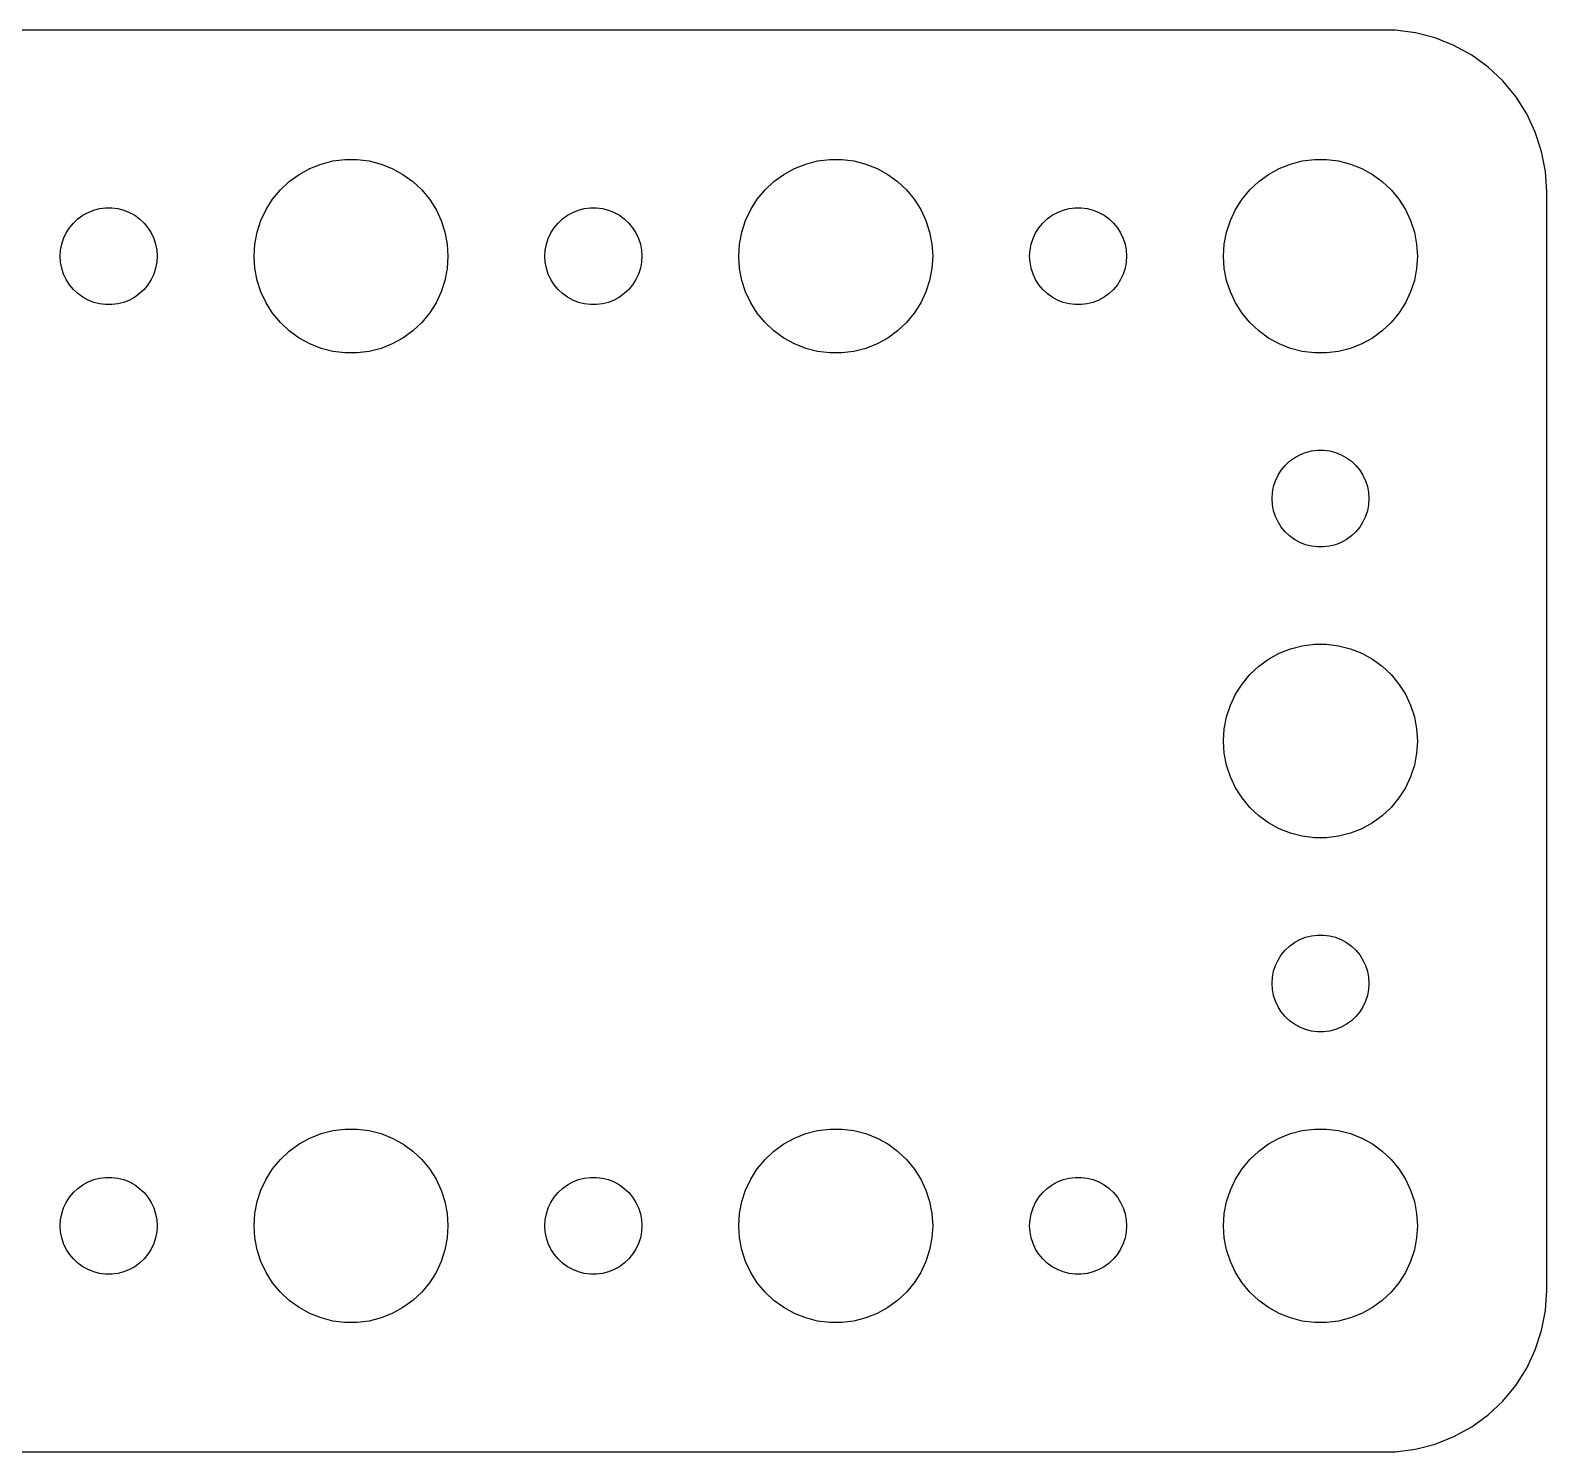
# Model space of a CAD drawing. Header units: metres. Extents: x -180 to 180, y -22 to 22.
# Drawn here: x 132.57 to 179.5, y -21.99 to 21.99 of the extents above; entities that cross this region are included whole.
import ezdxf

# ---------------------------------------------------------------- set-up
doc = ezdxf.new("R2010")
doc.units = ezdxf.units.M

msp = doc.modelspace()

# ---------------------------------------------------------------- linework, layer by layer
for p, q in [((174.814, 21.9901), (-174.814, 21.9901)), ((175.437, 21.9114), (174.814, 21.9901)), ((176.045, 21.7553), (175.437, 21.9114)), ((176.629, 21.5241), (176.045, 21.7553)), ((177.179, 21.2216), (176.629, 21.5241)), ((177.687, 20.8526), (177.179, 21.2216)), ((178.145, 20.4227), (177.687, 20.8526)), ((178.545, 19.9389), (178.145, 20.4227)), ((178.882, 19.4088), (178.545, 19.9389)), ((179.149, 18.8406), (178.882, 19.4088)), ((179.343, 18.2434), (179.149, 18.8406)), ((141.223, 17.7145), (141.573, 17.8532)), ((141.573, 17.8532), (141.938, 17.9469)), ((141.938, 17.9469), (142.312, 17.9941)), ((142.312, 17.9941), (142.688, 17.9941)), ((142.688, 17.9941), (143.062, 17.9469)), ((143.062, 17.9469), (143.427, 17.8532)), ((143.427, 17.8532), (143.777, 17.7145)), ((156.223, 17.7145), (156.573, 17.8532)), ((156.573, 17.8532), (156.938, 17.9469)), ((156.938, 17.9469), (157.312, 17.9941)), ((157.312, 17.9941), (157.688, 17.9941)), ((157.688, 17.9941), (158.062, 17.9469)), ((158.062, 17.9469), (158.427, 17.8532)), ((158.427, 17.8532), (158.777, 17.7145)), ((171.223, 17.7145), (171.573, 17.8532)), ((171.573, 17.8532), (171.938, 17.9469)), ((171.938, 17.9469), (172.312, 17.9941)), ((172.312, 17.9941), (172.688, 17.9941)), ((172.688, 17.9941), (173.062, 17.9469)), ((173.062, 17.9469), (173.427, 17.8532)), ((173.427, 17.8532), (173.777, 17.7145)), ((179.461, 17.6267), (179.343, 18.2434)), ((140.588, 17.3115), (140.893, 17.533)), ((140.893, 17.533), (141.223, 17.7145)), ((143.777, 17.7145), (144.107, 17.533)), ((144.107, 17.533), (144.412, 17.3115)), ((155.588, 17.3115), (155.893, 17.533)), ((155.893, 17.533), (156.223, 17.7145)), ((158.777, 17.7145), (159.107, 17.533)), ((159.107, 17.533), (159.412, 17.3115)), ((170.588, 17.3115), (170.893, 17.533)), ((170.893, 17.533), (171.223, 17.7145)), ((173.777, 17.7145), (174.107, 17.533)), ((174.107, 17.533), (174.412, 17.3115)), ((179.5, 17), (179.461, 17.6267)), ((140.073, 16.7634), (140.313, 17.0536)), ((140.313, 17.0536), (140.588, 17.3115)), ((144.412, 17.3115), (144.687, 17.0536)), ((144.687, 17.0536), (144.927, 16.7634)), ((155.073, 16.7634), (155.313, 17.0536)), ((155.313, 17.0536), (155.588, 17.3115)), ((159.412, 17.3115), (159.687, 17.0536)), ((159.687, 17.0536), (159.927, 16.7634)), ((170.073, 16.7634), (170.313, 17.0536)), ((170.313, 17.0536), (170.588, 17.3115)), ((174.412, 17.3115), (174.687, 17.0536)), ((174.687, 17.0536), (174.927, 16.7634)), ((179.5, -17), (179.5, 17)), ((134.361, 16.3572), (134.536, 16.4266)), ((134.536, 16.4266), (134.719, 16.4734)), ((134.719, 16.4734), (134.906, 16.497)), ((134.906, 16.497), (135.094, 16.497)), ((135.094, 16.497), (135.281, 16.4734)), ((135.281, 16.4734), (135.464, 16.4266)), ((135.464, 16.4266), (135.639, 16.3572)), ((139.711, 16.1044), (139.871, 16.4453)), ((139.871, 16.4453), (140.073, 16.7634)), ((144.927, 16.7634), (145.129, 16.4453)), ((145.129, 16.4453), (145.289, 16.1044)), ((149.361, 16.3572), (149.536, 16.4266)), ((149.536, 16.4266), (149.719, 16.4734)), ((149.719, 16.4734), (149.906, 16.497)), ((149.906, 16.497), (150.094, 16.497)), ((150.094, 16.497), (150.281, 16.4734)), ((150.281, 16.4734), (150.464, 16.4266)), ((150.464, 16.4266), (150.639, 16.3572)), ((154.711, 16.1044), (154.871, 16.4453)), ((154.871, 16.4453), (155.073, 16.7634)), ((159.927, 16.7634), (160.129, 16.4453)), ((160.129, 16.4453), (160.289, 16.1044)), ((164.361, 16.3572), (164.536, 16.4266)), ((164.536, 16.4266), (164.719, 16.4734)), ((164.719, 16.4734), (164.906, 16.497)), ((164.906, 16.497), (165.094, 16.497)), ((165.094, 16.497), (165.281, 16.4734)), ((165.281, 16.4734), (165.464, 16.4266)), ((165.464, 16.4266), (165.639, 16.3572)), ((169.711, 16.1044), (169.871, 16.4453)), ((169.871, 16.4453), (170.073, 16.7634)), ((174.927, 16.7634), (175.129, 16.4453)), ((175.129, 16.4453), (175.289, 16.1044)), ((133.786, 15.8817), (133.907, 16.0268)), ((133.907, 16.0268), (134.044, 16.1558)), ((134.044, 16.1558), (134.196, 16.2665)), ((134.196, 16.2665), (134.361, 16.3572)), ((135.639, 16.3572), (135.804, 16.2665)), ((135.804, 16.2665), (135.956, 16.1558)), ((135.956, 16.1558), (136.093, 16.0268)), ((136.093, 16.0268), (136.214, 15.8817)), ((139.594, 15.7461), (139.711, 16.1044)), ((145.289, 16.1044), (145.406, 15.7461)), ((148.786, 15.8817), (148.907, 16.0268)), ((148.907, 16.0268), (149.044, 16.1558)), ((149.044, 16.1558), (149.196, 16.2665)), ((149.196, 16.2665), (149.361, 16.3572)), ((150.639, 16.3572), (150.804, 16.2665)), ((150.804, 16.2665), (150.956, 16.1558)), ((150.956, 16.1558), (151.093, 16.0268)), ((151.093, 16.0268), (151.214, 15.8817)), ((154.594, 15.7461), (154.711, 16.1044)), ((160.289, 16.1044), (160.406, 15.7461)), ((163.786, 15.8817), (163.907, 16.0268)), ((163.907, 16.0268), (164.044, 16.1558)), ((164.044, 16.1558), (164.196, 16.2665)), ((164.196, 16.2665), (164.361, 16.3572)), ((165.639, 16.3572), (165.804, 16.2665)), ((165.804, 16.2665), (165.956, 16.1558)), ((165.956, 16.1558), (166.093, 16.0268)), ((166.093, 16.0268), (166.214, 15.8817)), ((169.594, 15.7461), (169.711, 16.1044)), ((175.289, 16.1044), (175.406, 15.7461)), ((133.547, 15.373), (133.605, 15.5522)), ((133.605, 15.5522), (133.686, 15.7226)), ((133.686, 15.7226), (133.786, 15.8817)), ((136.214, 15.8817), (136.314, 15.7226)), ((136.314, 15.7226), (136.395, 15.5522)), ((136.395, 15.5522), (136.453, 15.373)), ((139.524, 15.376), (139.594, 15.7461)), ((145.406, 15.7461), (145.476, 15.376)), ((148.547, 15.373), (148.605, 15.5522)), ((148.605, 15.5522), (148.686, 15.7226)), ((148.686, 15.7226), (148.786, 15.8817)), ((151.214, 15.8817), (151.314, 15.7226)), ((151.314, 15.7226), (151.395, 15.5522)), ((151.395, 15.5522), (151.453, 15.373)), ((154.524, 15.376), (154.594, 15.7461)), ((160.406, 15.7461), (160.476, 15.376)), ((163.547, 15.373), (163.605, 15.5522)), ((163.605, 15.5522), (163.686, 15.7226)), ((163.686, 15.7226), (163.786, 15.8817)), ((166.214, 15.8817), (166.314, 15.7226)), ((166.314, 15.7226), (166.395, 15.5522)), ((166.395, 15.5522), (166.453, 15.373)), ((169.524, 15.376), (169.594, 15.7461)), ((175.406, 15.7461), (175.476, 15.376)), ((133.5, 15), (133.512, 15.188)), ((133.512, 15.188), (133.547, 15.373)), ((136.453, 15.373), (136.488, 15.188)), ((136.488, 15.188), (136.5, 15)), ((139.5, 15), (139.524, 15.376)), ((145.476, 15.376), (145.5, 15)), ((148.5, 15), (148.512, 15.188)), ((148.512, 15.188), (148.547, 15.373)), ((151.453, 15.373), (151.488, 15.188)), ((151.488, 15.188), (151.5, 15)), ((154.5, 15), (154.524, 15.376)), ((160.476, 15.376), (160.5, 15)), ((163.5, 15), (163.512, 15.188)), ((163.512, 15.188), (163.547, 15.373)), ((166.453, 15.373), (166.488, 15.188)), ((166.488, 15.188), (166.5, 15)), ((169.5, 15), (169.524, 15.376)), ((175.476, 15.376), (175.5, 15)), ((133.512, 14.812), (133.5, 15)), ((133.547, 14.627), (133.512, 14.812)), ((133.605, 14.4478), (133.547, 14.627)), ((136.453, 14.627), (136.395, 14.4478)), ((136.488, 14.812), (136.453, 14.627)), ((136.5, 15), (136.488, 14.812)), ((139.524, 14.624), (139.5, 15)), ((139.594, 14.2539), (139.524, 14.624)), ((145.476, 14.624), (145.406, 14.2539)), ((145.5, 15), (145.476, 14.624)), ((148.512, 14.812), (148.5, 15)), ((148.547, 14.627), (148.512, 14.812)), ((148.605, 14.4478), (148.547, 14.627)), ((151.453, 14.627), (151.395, 14.4478)), ((151.488, 14.812), (151.453, 14.627)), ((151.5, 15), (151.488, 14.812)), ((154.524, 14.624), (154.5, 15)), ((154.594, 14.2539), (154.524, 14.624)), ((160.476, 14.624), (160.406, 14.2539)), ((160.5, 15), (160.476, 14.624)), ((163.512, 14.812), (163.5, 15)), ((163.547, 14.627), (163.512, 14.812)), ((163.605, 14.4478), (163.547, 14.627)), ((166.453, 14.627), (166.395, 14.4478)), ((166.488, 14.812), (166.453, 14.627)), ((166.5, 15), (166.488, 14.812)), ((169.524, 14.624), (169.5, 15)), ((169.594, 14.2539), (169.524, 14.624)), ((175.476, 14.624), (175.406, 14.2539)), ((175.5, 15), (175.476, 14.624)), ((133.686, 14.2774), (133.605, 14.4478)), ((133.786, 14.1183), (133.686, 14.2774)), ((133.907, 13.9732), (133.786, 14.1183)), ((136.214, 14.1183), (136.093, 13.9732)), ((136.314, 14.2774), (136.214, 14.1183)), ((136.395, 14.4478), (136.314, 14.2774)), ((139.711, 13.8956), (139.594, 14.2539)), ((145.406, 14.2539), (145.289, 13.8956)), ((148.686, 14.2774), (148.605, 14.4478)), ((148.786, 14.1183), (148.686, 14.2774)), ((148.907, 13.9732), (148.786, 14.1183)), ((151.214, 14.1183), (151.093, 13.9732)), ((151.314, 14.2774), (151.214, 14.1183)), ((151.395, 14.4478), (151.314, 14.2774)), ((154.711, 13.8956), (154.594, 14.2539)), ((160.406, 14.2539), (160.289, 13.8956)), ((163.686, 14.2774), (163.605, 14.4478)), ((163.786, 14.1183), (163.686, 14.2774)), ((163.907, 13.9732), (163.786, 14.1183)), ((166.214, 14.1183), (166.093, 13.9732)), ((166.314, 14.2774), (166.214, 14.1183)), ((166.395, 14.4478), (166.314, 14.2774)), ((169.711, 13.8956), (169.594, 14.2539)), ((175.406, 14.2539), (175.289, 13.8956)), ((134.044, 13.8442), (133.907, 13.9732)), ((134.196, 13.7335), (134.044, 13.8442)), ((134.361, 13.6427), (134.196, 13.7335)), ((134.536, 13.5734), (134.361, 13.6427)), ((135.639, 13.6427), (135.464, 13.5734)), ((135.804, 13.7335), (135.639, 13.6427)), ((135.956, 13.8442), (135.804, 13.7335)), ((136.093, 13.9732), (135.956, 13.8442)), ((139.871, 13.5547), (139.711, 13.8956)), ((145.289, 13.8956), (145.129, 13.5547)), ((149.044, 13.8442), (148.907, 13.9732)), ((149.196, 13.7335), (149.044, 13.8442)), ((149.361, 13.6427), (149.196, 13.7335)), ((149.536, 13.5734), (149.361, 13.6427)), ((150.639, 13.6427), (150.464, 13.5734)), ((150.804, 13.7335), (150.639, 13.6427)), ((150.956, 13.8442), (150.804, 13.7335)), ((151.093, 13.9732), (150.956, 13.8442)), ((154.871, 13.5547), (154.711, 13.8956)), ((160.289, 13.8956), (160.129, 13.5547)), ((164.044, 13.8442), (163.907, 13.9732)), ((164.196, 13.7335), (164.044, 13.8442)), ((164.361, 13.6427), (164.196, 13.7335)), ((164.536, 13.5734), (164.361, 13.6427)), ((165.639, 13.6427), (165.464, 13.5734)), ((165.804, 13.7335), (165.639, 13.6427)), ((165.956, 13.8442), (165.804, 13.7335)), ((166.093, 13.9732), (165.956, 13.8442)), ((169.871, 13.5547), (169.711, 13.8956)), ((175.289, 13.8956), (175.129, 13.5547)), ((134.719, 13.5266), (134.536, 13.5734)), ((134.906, 13.5029), (134.719, 13.5266)), ((135.094, 13.5029), (134.906, 13.5029)), ((135.281, 13.5266), (135.094, 13.5029)), ((135.464, 13.5734), (135.281, 13.5266)), ((140.073, 13.2366), (139.871, 13.5547)), ((140.313, 12.9464), (140.073, 13.2366)), ((144.927, 13.2366), (144.687, 12.9464)), ((145.129, 13.5547), (144.927, 13.2366)), ((149.719, 13.5266), (149.536, 13.5734)), ((149.906, 13.5029), (149.719, 13.5266)), ((150.094, 13.5029), (149.906, 13.5029)), ((150.281, 13.5266), (150.094, 13.5029)), ((150.464, 13.5734), (150.281, 13.5266)), ((155.073, 13.2366), (154.871, 13.5547)), ((155.313, 12.9464), (155.073, 13.2366)), ((159.927, 13.2366), (159.687, 12.9464)), ((160.129, 13.5547), (159.927, 13.2366)), ((164.719, 13.5266), (164.536, 13.5734)), ((164.906, 13.5029), (164.719, 13.5266)), ((165.094, 13.5029), (164.906, 13.5029)), ((165.281, 13.5266), (165.094, 13.5029)), ((165.464, 13.5734), (165.281, 13.5266)), ((170.073, 13.2366), (169.871, 13.5547)), ((170.313, 12.9464), (170.073, 13.2366)), ((174.927, 13.2366), (174.687, 12.9464)), ((175.129, 13.5547), (174.927, 13.2366)), ((140.588, 12.6884), (140.313, 12.9464)), ((140.893, 12.467), (140.588, 12.6884)), ((144.412, 12.6884), (144.107, 12.467)), ((144.687, 12.9464), (144.412, 12.6884)), ((155.588, 12.6884), (155.313, 12.9464)), ((155.893, 12.467), (155.588, 12.6884)), ((159.412, 12.6884), (159.107, 12.467)), ((159.687, 12.9464), (159.412, 12.6884)), ((170.588, 12.6884), (170.313, 12.9464)), ((170.893, 12.467), (170.588, 12.6884)), ((174.412, 12.6884), (174.107, 12.467)), ((174.687, 12.9464), (174.412, 12.6884)), ((141.223, 12.2855), (140.893, 12.467)), ((141.573, 12.1468), (141.223, 12.2855)), ((143.777, 12.2855), (143.427, 12.1468)), ((144.107, 12.467), (143.777, 12.2855)), ((156.223, 12.2855), (155.893, 12.467)), ((156.573, 12.1468), (156.223, 12.2855)), ((158.777, 12.2855), (158.427, 12.1468)), ((159.107, 12.467), (158.777, 12.2855)), ((171.223, 12.2855), (170.893, 12.467)), ((171.573, 12.1468), (171.223, 12.2855)), ((173.777, 12.2855), (173.427, 12.1468)), ((174.107, 12.467), (173.777, 12.2855)), ((141.938, 12.0531), (141.573, 12.1468)), ((142.312, 12.0059), (141.938, 12.0531)), ((142.688, 12.0059), (142.312, 12.0059)), ((143.062, 12.0531), (142.688, 12.0059)), ((143.427, 12.1468), (143.062, 12.0531)), ((156.938, 12.0531), (156.573, 12.1468)), ((157.312, 12.0059), (156.938, 12.0531)), ((157.688, 12.0059), (157.312, 12.0059)), ((158.062, 12.0531), (157.688, 12.0059)), ((158.427, 12.1468), (158.062, 12.0531)), ((171.938, 12.0531), (171.573, 12.1468)), ((172.312, 12.0059), (171.938, 12.0531)), ((172.688, 12.0059), (172.312, 12.0059)), ((173.062, 12.0531), (172.688, 12.0059)), ((173.427, 12.1468), (173.062, 12.0531)), ((171.861, 8.85724), (172.036, 8.92657)), ((172.036, 8.92657), (172.219, 8.97342)), ((172.219, 8.97342), (172.406, 8.99704)), ((172.406, 8.99704), (172.594, 8.99704)), ((172.594, 8.99704), (172.781, 8.97342)), ((172.781, 8.97342), (172.964, 8.92657)), ((172.964, 8.92657), (173.139, 8.85724)), ((171.286, 8.38167), (171.407, 8.52681)), ((171.407, 8.52681), (171.544, 8.65576)), ((171.544, 8.65576), (171.696, 8.76648)), ((171.696, 8.76648), (171.861, 8.85724)), ((173.139, 8.85724), (173.304, 8.76648)), ((173.304, 8.76648), (173.456, 8.65576)), ((173.456, 8.65576), (173.593, 8.52681)), ((173.593, 8.52681), (173.714, 8.38167)), ((171.047, 7.87303), (171.105, 8.05219)), ((171.105, 8.05219), (171.186, 8.22263)), ((171.186, 8.22263), (171.286, 8.38167)), ((173.714, 8.38167), (173.814, 8.22263)), ((173.814, 8.22263), (173.895, 8.05219)), ((173.895, 8.05219), (173.953, 7.87303)), ((171, 7.5), (171.012, 7.68799)), ((171.012, 7.68799), (171.047, 7.87303)), ((173.953, 7.87303), (173.988, 7.68799)), ((173.988, 7.68799), (174, 7.5)), ((171.012, 7.312), (171, 7.5)), ((171.047, 7.12695), (171.012, 7.312)), ((171.105, 6.9478), (171.047, 7.12695)), ((173.953, 7.12695), (173.895, 6.9478)), ((173.988, 7.312), (173.953, 7.12695)), ((174, 7.5), (173.988, 7.312)), ((171.186, 6.77736), (171.105, 6.9478)), ((171.286, 6.61832), (171.186, 6.77736)), ((171.407, 6.47318), (171.286, 6.61832)), ((173.714, 6.61832), (173.593, 6.47318)), ((173.814, 6.77736), (173.714, 6.61832)), ((173.895, 6.9478), (173.814, 6.77736)), ((171.544, 6.34422), (171.407, 6.47318)), ((171.696, 6.23351), (171.544, 6.34422)), ((171.861, 6.14275), (171.696, 6.23351)), ((172.036, 6.07341), (171.861, 6.14275)), ((173.139, 6.14275), (172.964, 6.07341)), ((173.304, 6.23351), (173.139, 6.14275)), ((173.456, 6.34422), (173.304, 6.23351)), ((173.593, 6.47318), (173.456, 6.34422)), ((172.219, 6.02657), (172.036, 6.07341)), ((172.406, 6.00294), (172.219, 6.02657)), ((172.594, 6.00294), (172.406, 6.00294)), ((172.781, 6.02657), (172.594, 6.00294)), ((172.964, 6.07341), (172.781, 6.02657)), ((171.223, 2.71448), (171.573, 2.85316)), ((171.573, 2.85316), (171.938, 2.94685)), ((171.938, 2.94685), (172.312, 2.99408)), ((172.312, 2.99408), (172.688, 2.99408)), ((172.688, 2.99408), (173.062, 2.94685)), ((173.062, 2.94685), (173.427, 2.85316)), ((173.427, 2.85316), (173.777, 2.71448)), ((170.588, 2.31154), (170.893, 2.53297)), ((170.893, 2.53297), (171.223, 2.71448)), ((173.777, 2.71448), (174.107, 2.53297)), ((174.107, 2.53297), (174.412, 2.31154)), ((170.073, 1.76335), (170.313, 2.05363)), ((170.313, 2.05363), (170.588, 2.31154)), ((174.412, 2.31154), (174.687, 2.05363)), ((174.687, 2.05363), (174.927, 1.76335)), ((169.711, 1.10437), (169.871, 1.44525)), ((169.871, 1.44525), (170.073, 1.76335)), ((174.927, 1.76335), (175.129, 1.44525)), ((175.129, 1.44525), (175.289, 1.10437)), ((169.594, 0.74606), (169.711, 1.10437)), ((175.289, 1.10437), (175.406, 0.74606)), ((169.524, 0.37599), (169.594, 0.74606)), ((175.406, 0.74606), (175.476, 0.37599)), ((169.5, 0), (169.524, 0.37599)), ((169.524, -0.37599), (169.5, 0)), ((175.476, 0.37599), (175.5, 0)), ((175.5, 0), (175.476, -0.37599)), ((169.594, -0.74606), (169.524, -0.37599)), ((175.476, -0.37599), (175.406, -0.74606)), ((169.711, -1.10437), (169.594, -0.74606)), ((175.406, -0.74606), (175.289, -1.10437)), ((169.871, -1.44525), (169.711, -1.10437)), ((175.289, -1.10437), (175.129, -1.44525)), ((170.073, -1.76335), (169.871, -1.44525)), ((170.313, -2.05363), (170.073, -1.76335)), ((174.927, -1.76335), (174.687, -2.05363)), ((175.129, -1.44525), (174.927, -1.76335)), ((170.588, -2.31154), (170.313, -2.05363)), ((170.893, -2.53297), (170.588, -2.31154)), ((174.412, -2.31154), (174.107, -2.53297)), ((174.687, -2.05363), (174.412, -2.31154)), ((171.223, -2.71448), (170.893, -2.53297)), ((171.573, -2.85316), (171.223, -2.71448)), ((173.777, -2.71448), (173.427, -2.85316)), ((174.107, -2.53297), (173.777, -2.71448)), ((171.938, -2.94685), (171.573, -2.85316)), ((172.312, -2.99408), (171.938, -2.94685)), ((172.688, -2.99408), (172.312, -2.99408)), ((173.062, -2.94685), (172.688, -2.99408)), ((173.427, -2.85316), (173.062, -2.94685)), ((171.861, -6.14275), (172.036, -6.07341)), ((172.036, -6.07341), (172.219, -6.02657)), ((172.219, -6.02657), (172.406, -6.00294)), ((172.406, -6.00294), (172.594, -6.00294)), ((172.594, -6.00294), (172.781, -6.02657)), ((172.781, -6.02657), (172.964, -6.07341)), ((172.964, -6.07341), (173.139, -6.14275)), ((171.286, -6.61832), (171.407, -6.47318)), ((171.407, -6.47318), (171.544, -6.34422)), ((171.544, -6.34422), (171.696, -6.23351)), ((171.696, -6.23351), (171.861, -6.14275)), ((173.139, -6.14275), (173.304, -6.23351)), ((173.304, -6.23351), (173.456, -6.34422)), ((173.456, -6.34422), (173.593, -6.47318)), ((173.593, -6.47318), (173.714, -6.61832)), ((171.047, -7.12695), (171.105, -6.9478)), ((171.105, -6.9478), (171.186, -6.77736)), ((171.186, -6.77736), (171.286, -6.61832)), ((173.714, -6.61832), (173.814, -6.77736)), ((173.814, -6.77736), (173.895, -6.9478)), ((173.895, -6.9478), (173.953, -7.12695)), ((171, -7.5), (171.012, -7.312)), ((171.012, -7.68799), (171, -7.5)), ((171.012, -7.312), (171.047, -7.12695)), ((173.953, -7.12695), (173.988, -7.312)), ((173.988, -7.312), (174, -7.5)), ((174, -7.5), (173.988, -7.68799)), ((171.047, -7.87303), (171.012, -7.68799)), ((171.105, -8.05219), (171.047, -7.87303)), ((173.953, -7.87303), (173.895, -8.05219)), ((173.988, -7.68799), (173.953, -7.87303)), ((171.186, -8.22263), (171.105, -8.05219)), ((171.286, -8.38167), (171.186, -8.22263)), ((171.407, -8.52681), (171.286, -8.38167)), ((173.714, -8.38167), (173.593, -8.52681)), ((173.814, -8.22263), (173.714, -8.38167)), ((173.895, -8.05219), (173.814, -8.22263)), ((171.544, -8.65576), (171.407, -8.52681)), ((171.696, -8.76648), (171.544, -8.65576)), ((171.861, -8.85724), (171.696, -8.76648)), ((172.036, -8.92657), (171.861, -8.85724)), ((173.139, -8.85724), (172.964, -8.92657)), ((173.304, -8.76648), (173.139, -8.85724)), ((173.456, -8.65576), (173.304, -8.76648)), ((173.593, -8.52681), (173.456, -8.65576)), ((172.219, -8.97342), (172.036, -8.92657)), ((172.406, -8.99704), (172.219, -8.97342)), ((172.594, -8.99704), (172.406, -8.99704)), ((172.781, -8.97342), (172.594, -8.99704)), ((172.964, -8.92657), (172.781, -8.97342)), ((141.223, -12.2855), (141.573, -12.1468)), ((141.573, -12.1468), (141.938, -12.0531)), ((141.938, -12.0531), (142.312, -12.0059)), ((142.312, -12.0059), (142.688, -12.0059)), ((142.688, -12.0059), (143.062, -12.0531)), ((143.062, -12.0531), (143.427, -12.1468)), ((143.427, -12.1468), (143.777, -12.2855)), ((156.223, -12.2855), (156.573, -12.1468)), ((156.573, -12.1468), (156.938, -12.0531)), ((156.938, -12.0531), (157.312, -12.0059)), ((157.312, -12.0059), (157.688, -12.0059)), ((157.688, -12.0059), (158.062, -12.0531)), ((158.062, -12.0531), (158.427, -12.1468)), ((158.427, -12.1468), (158.777, -12.2855)), ((171.223, -12.2855), (171.573, -12.1468)), ((171.573, -12.1468), (171.938, -12.0531)), ((171.938, -12.0531), (172.312, -12.0059)), ((172.312, -12.0059), (172.688, -12.0059)), ((172.688, -12.0059), (173.062, -12.0531)), ((173.062, -12.0531), (173.427, -12.1468)), ((173.427, -12.1468), (173.777, -12.2855)), ((140.588, -12.6884), (140.893, -12.467)), ((140.893, -12.467), (141.223, -12.2855)), ((143.777, -12.2855), (144.107, -12.467)), ((144.107, -12.467), (144.412, -12.6884)), ((155.588, -12.6884), (155.893, -12.467)), ((155.893, -12.467), (156.223, -12.2855)), ((158.777, -12.2855), (159.107, -12.467)), ((159.107, -12.467), (159.412, -12.6884)), ((170.588, -12.6884), (170.893, -12.467)), ((170.893, -12.467), (171.223, -12.2855)), ((173.777, -12.2855), (174.107, -12.467)), ((174.107, -12.467), (174.412, -12.6884)), ((140.073, -13.2366), (140.313, -12.9464)), ((140.313, -12.9464), (140.588, -12.6884)), ((144.412, -12.6884), (144.687, -12.9464)), ((144.687, -12.9464), (144.927, -13.2366)), ((155.073, -13.2366), (155.313, -12.9464)), ((155.313, -12.9464), (155.588, -12.6884)), ((159.412, -12.6884), (159.687, -12.9464)), ((159.687, -12.9464), (159.927, -13.2366)), ((170.073, -13.2366), (170.313, -12.9464)), ((170.313, -12.9464), (170.588, -12.6884)), ((174.412, -12.6884), (174.687, -12.9464)), ((174.687, -12.9464), (174.927, -13.2366)), ((134.361, -13.6427), (134.536, -13.5734)), ((134.536, -13.5734), (134.719, -13.5266)), ((134.719, -13.5266), (134.906, -13.5029)), ((134.906, -13.5029), (135.094, -13.5029)), ((135.094, -13.5029), (135.281, -13.5266)), ((135.281, -13.5266), (135.464, -13.5734)), ((135.464, -13.5734), (135.639, -13.6427)), ((139.711, -13.8956), (139.871, -13.5547)), ((139.871, -13.5547), (140.073, -13.2366)), ((144.927, -13.2366), (145.129, -13.5547)), ((145.129, -13.5547), (145.289, -13.8956)), ((149.361, -13.6427), (149.536, -13.5734)), ((149.536, -13.5734), (149.719, -13.5266)), ((149.719, -13.5266), (149.906, -13.5029)), ((149.906, -13.5029), (150.094, -13.5029)), ((150.094, -13.5029), (150.281, -13.5266)), ((150.281, -13.5266), (150.464, -13.5734)), ((150.464, -13.5734), (150.639, -13.6427)), ((154.711, -13.8956), (154.871, -13.5547)), ((154.871, -13.5547), (155.073, -13.2366)), ((159.927, -13.2366), (160.129, -13.5547)), ((160.129, -13.5547), (160.289, -13.8956)), ((164.361, -13.6427), (164.536, -13.5734)), ((164.536, -13.5734), (164.719, -13.5266)), ((164.719, -13.5266), (164.906, -13.5029)), ((164.906, -13.5029), (165.094, -13.5029)), ((165.094, -13.5029), (165.281, -13.5266)), ((165.281, -13.5266), (165.464, -13.5734)), ((165.464, -13.5734), (165.639, -13.6427)), ((169.711, -13.8956), (169.871, -13.5547)), ((169.871, -13.5547), (170.073, -13.2366)), ((174.927, -13.2366), (175.129, -13.5547)), ((175.129, -13.5547), (175.289, -13.8956)), ((133.786, -14.1183), (133.907, -13.9732)), ((133.907, -13.9732), (134.044, -13.8442)), ((134.044, -13.8442), (134.196, -13.7335)), ((134.196, -13.7335), (134.361, -13.6427)), ((135.639, -13.6427), (135.804, -13.7335)), ((135.804, -13.7335), (135.956, -13.8442)), ((135.956, -13.8442), (136.093, -13.9732)), ((136.093, -13.9732), (136.214, -14.1183)), ((139.594, -14.2539), (139.711, -13.8956)), ((145.289, -13.8956), (145.406, -14.2539)), ((148.786, -14.1183), (148.907, -13.9732)), ((148.907, -13.9732), (149.044, -13.8442)), ((149.044, -13.8442), (149.196, -13.7335)), ((149.196, -13.7335), (149.361, -13.6427)), ((150.639, -13.6427), (150.804, -13.7335)), ((150.804, -13.7335), (150.956, -13.8442)), ((150.956, -13.8442), (151.093, -13.9732)), ((151.093, -13.9732), (151.214, -14.1183)), ((154.594, -14.2539), (154.711, -13.8956)), ((160.289, -13.8956), (160.406, -14.2539)), ((163.786, -14.1183), (163.907, -13.9732)), ((163.907, -13.9732), (164.044, -13.8442)), ((164.044, -13.8442), (164.196, -13.7335)), ((164.196, -13.7335), (164.361, -13.6427)), ((165.639, -13.6427), (165.804, -13.7335)), ((165.804, -13.7335), (165.956, -13.8442)), ((165.956, -13.8442), (166.093, -13.9732)), ((166.093, -13.9732), (166.214, -14.1183)), ((169.594, -14.2539), (169.711, -13.8956)), ((175.289, -13.8956), (175.406, -14.2539)), ((133.547, -14.627), (133.605, -14.4478)), ((133.605, -14.4478), (133.686, -14.2774)), ((133.686, -14.2774), (133.786, -14.1183)), ((136.214, -14.1183), (136.314, -14.2774)), ((136.314, -14.2774), (136.395, -14.4478)), ((136.395, -14.4478), (136.453, -14.627)), ((139.524, -14.624), (139.594, -14.2539)), ((145.406, -14.2539), (145.476, -14.624)), ((148.547, -14.627), (148.605, -14.4478)), ((148.605, -14.4478), (148.686, -14.2774)), ((148.686, -14.2774), (148.786, -14.1183)), ((151.214, -14.1183), (151.314, -14.2774)), ((151.314, -14.2774), (151.395, -14.4478)), ((151.395, -14.4478), (151.453, -14.627)), ((154.524, -14.624), (154.594, -14.2539)), ((160.406, -14.2539), (160.476, -14.624)), ((163.547, -14.627), (163.605, -14.4478)), ((163.605, -14.4478), (163.686, -14.2774)), ((163.686, -14.2774), (163.786, -14.1183)), ((166.214, -14.1183), (166.314, -14.2774)), ((166.314, -14.2774), (166.395, -14.4478)), ((166.395, -14.4478), (166.453, -14.627)), ((169.524, -14.624), (169.594, -14.2539)), ((175.406, -14.2539), (175.476, -14.624)), ((133.5, -15), (133.512, -14.812)), ((133.512, -15.188), (133.5, -15)), ((133.512, -14.812), (133.547, -14.627)), ((136.453, -14.627), (136.488, -14.812)), ((136.488, -14.812), (136.5, -15)), ((136.5, -15), (136.488, -15.188)), ((139.5, -15), (139.524, -14.624)), ((139.524, -15.376), (139.5, -15)), ((145.476, -14.624), (145.5, -15)), ((145.5, -15), (145.476, -15.376)), ((148.5, -15), (148.512, -14.812)), ((148.512, -15.188), (148.5, -15)), ((148.512, -14.812), (148.547, -14.627)), ((151.453, -14.627), (151.488, -14.812)), ((151.488, -14.812), (151.5, -15)), ((151.5, -15), (151.488, -15.188)), ((154.5, -15), (154.524, -14.624)), ((154.524, -15.376), (154.5, -15)), ((160.476, -14.624), (160.5, -15)), ((160.5, -15), (160.476, -15.376)), ((163.5, -15), (163.512, -14.812)), ((163.512, -15.188), (163.5, -15)), ((163.512, -14.812), (163.547, -14.627)), ((166.453, -14.627), (166.488, -14.812)), ((166.488, -14.812), (166.5, -15)), ((166.5, -15), (166.488, -15.188)), ((169.5, -15), (169.524, -14.624)), ((169.524, -15.376), (169.5, -15)), ((175.476, -14.624), (175.5, -15)), ((175.5, -15), (175.476, -15.376)), ((133.547, -15.373), (133.512, -15.188)), ((133.605, -15.5522), (133.547, -15.373)), ((136.453, -15.373), (136.395, -15.5522)), ((136.488, -15.188), (136.453, -15.373)), ((139.594, -15.7461), (139.524, -15.376)), ((145.476, -15.376), (145.406, -15.7461)), ((148.547, -15.373), (148.512, -15.188)), ((148.605, -15.5522), (148.547, -15.373)), ((151.453, -15.373), (151.395, -15.5522)), ((151.488, -15.188), (151.453, -15.373)), ((154.594, -15.7461), (154.524, -15.376)), ((160.476, -15.376), (160.406, -15.7461)), ((163.547, -15.373), (163.512, -15.188)), ((163.605, -15.5522), (163.547, -15.373)), ((166.453, -15.373), (166.395, -15.5522)), ((166.488, -15.188), (166.453, -15.373)), ((169.594, -15.7461), (169.524, -15.376)), ((175.476, -15.376), (175.406, -15.7461)), ((133.686, -15.7226), (133.605, -15.5522)), ((133.786, -15.8817), (133.686, -15.7226)), ((133.907, -16.0268), (133.786, -15.8817)), ((136.214, -15.8817), (136.093, -16.0268)), ((136.314, -15.7226), (136.214, -15.8817)), ((136.395, -15.5522), (136.314, -15.7226)), ((139.711, -16.1044), (139.594, -15.7461)), ((145.406, -15.7461), (145.289, -16.1044)), ((148.686, -15.7226), (148.605, -15.5522)), ((148.786, -15.8817), (148.686, -15.7226)), ((148.907, -16.0268), (148.786, -15.8817)), ((151.214, -15.8817), (151.093, -16.0268)), ((151.314, -15.7226), (151.214, -15.8817)), ((151.395, -15.5522), (151.314, -15.7226)), ((154.711, -16.1044), (154.594, -15.7461)), ((160.406, -15.7461), (160.289, -16.1044)), ((163.686, -15.7226), (163.605, -15.5522)), ((163.786, -15.8817), (163.686, -15.7226)), ((163.907, -16.0268), (163.786, -15.8817)), ((166.214, -15.8817), (166.093, -16.0268)), ((166.314, -15.7226), (166.214, -15.8817)), ((166.395, -15.5522), (166.314, -15.7226)), ((169.711, -16.1044), (169.594, -15.7461)), ((175.406, -15.7461), (175.289, -16.1044)), ((134.044, -16.1558), (133.907, -16.0268)), ((134.196, -16.2665), (134.044, -16.1558)), ((134.361, -16.3572), (134.196, -16.2665)), ((134.536, -16.4266), (134.361, -16.3572)), ((135.639, -16.3572), (135.464, -16.4266)), ((135.804, -16.2665), (135.639, -16.3572)), ((135.956, -16.1558), (135.804, -16.2665)), ((136.093, -16.0268), (135.956, -16.1558)), ((139.871, -16.4453), (139.711, -16.1044)), ((145.289, -16.1044), (145.129, -16.4453)), ((149.044, -16.1558), (148.907, -16.0268)), ((149.196, -16.2665), (149.044, -16.1558)), ((149.361, -16.3572), (149.196, -16.2665)), ((149.536, -16.4266), (149.361, -16.3572)), ((150.639, -16.3572), (150.464, -16.4266)), ((150.804, -16.2665), (150.639, -16.3572)), ((150.956, -16.1558), (150.804, -16.2665)), ((151.093, -16.0268), (150.956, -16.1558)), ((154.871, -16.4453), (154.711, -16.1044)), ((160.289, -16.1044), (160.129, -16.4453)), ((164.044, -16.1558), (163.907, -16.0268)), ((164.196, -16.2665), (164.044, -16.1558)), ((164.361, -16.3572), (164.196, -16.2665)), ((164.536, -16.4266), (164.361, -16.3572)), ((165.639, -16.3572), (165.464, -16.4266)), ((165.804, -16.2665), (165.639, -16.3572)), ((165.956, -16.1558), (165.804, -16.2665)), ((166.093, -16.0268), (165.956, -16.1558)), ((169.871, -16.4453), (169.711, -16.1044)), ((175.289, -16.1044), (175.129, -16.4453)), ((134.719, -16.4734), (134.536, -16.4266)), ((134.906, -16.497), (134.719, -16.4734)), ((135.094, -16.497), (134.906, -16.497)), ((135.281, -16.4734), (135.094, -16.497)), ((135.464, -16.4266), (135.281, -16.4734)), ((140.073, -16.7634), (139.871, -16.4453)), ((140.313, -17.0536), (140.073, -16.7634)), ((144.927, -16.7634), (144.687, -17.0536)), ((145.129, -16.4453), (144.927, -16.7634)), ((149.719, -16.4734), (149.536, -16.4266)), ((149.906, -16.497), (149.719, -16.4734)), ((150.094, -16.497), (149.906, -16.497)), ((150.281, -16.4734), (150.094, -16.497)), ((150.464, -16.4266), (150.281, -16.4734)), ((155.073, -16.7634), (154.871, -16.4453)), ((155.313, -17.0536), (155.073, -16.7634)), ((159.927, -16.7634), (159.687, -17.0536)), ((160.129, -16.4453), (159.927, -16.7634)), ((164.719, -16.4734), (164.536, -16.4266)), ((164.906, -16.497), (164.719, -16.4734)), ((165.094, -16.497), (164.906, -16.497)), ((165.281, -16.4734), (165.094, -16.497)), ((165.464, -16.4266), (165.281, -16.4734)), ((170.073, -16.7634), (169.871, -16.4453)), ((170.313, -17.0536), (170.073, -16.7634)), ((174.927, -16.7634), (174.687, -17.0536)), ((175.129, -16.4453), (174.927, -16.7634)), ((140.588, -17.3115), (140.313, -17.0536)), ((140.893, -17.533), (140.588, -17.3115)), ((144.412, -17.3115), (144.107, -17.533)), ((144.687, -17.0536), (144.412, -17.3115)), ((155.588, -17.3115), (155.313, -17.0536)), ((155.893, -17.533), (155.588, -17.3115)), ((159.412, -17.3115), (159.107, -17.533)), ((159.687, -17.0536), (159.412, -17.3115)), ((170.588, -17.3115), (170.313, -17.0536)), ((170.893, -17.533), (170.588, -17.3115)), ((174.412, -17.3115), (174.107, -17.533)), ((174.687, -17.0536), (174.412, -17.3115)), ((179.461, -17.6267), (179.5, -17)), ((141.223, -17.7145), (140.893, -17.533)), ((141.573, -17.8532), (141.223, -17.7145)), ((143.777, -17.7145), (143.427, -17.8532)), ((144.107, -17.533), (143.777, -17.7145)), ((156.223, -17.7145), (155.893, -17.533)), ((156.573, -17.8532), (156.223, -17.7145)), ((158.777, -17.7145), (158.427, -17.8532)), ((159.107, -17.533), (158.777, -17.7145)), ((171.223, -17.7145), (170.893, -17.533)), ((171.573, -17.8532), (171.223, -17.7145)), ((173.777, -17.7145), (173.427, -17.8532)), ((174.107, -17.533), (173.777, -17.7145)), ((179.343, -18.2434), (179.461, -17.6267)), ((141.938, -17.9469), (141.573, -17.8532)), ((142.312, -17.9941), (141.938, -17.9469)), ((142.688, -17.9941), (142.312, -17.9941)), ((143.062, -17.9469), (142.688, -17.9941)), ((143.427, -17.8532), (143.062, -17.9469)), ((156.938, -17.9469), (156.573, -17.8532)), ((157.312, -17.9941), (156.938, -17.9469)), ((157.688, -17.9941), (157.312, -17.9941)), ((158.062, -17.9469), (157.688, -17.9941)), ((158.427, -17.8532), (158.062, -17.9469)), ((171.938, -17.9469), (171.573, -17.8532)), ((172.312, -17.9941), (171.938, -17.9469)), ((172.688, -17.9941), (172.312, -17.9941)), ((173.062, -17.9469), (172.688, -17.9941)), ((173.427, -17.8532), (173.062, -17.9469)), ((179.149, -18.8406), (179.343, -18.2434)), ((178.882, -19.4088), (179.149, -18.8406)), ((178.545, -19.9389), (178.882, -19.4088)), ((178.145, -20.4227), (178.545, -19.9389)), ((177.687, -20.8526), (178.145, -20.4227)), ((177.179, -21.2216), (177.687, -20.8526)), ((176.045, -21.7553), (176.629, -21.5241)), ((176.629, -21.5241), (177.179, -21.2216)), ((-174.814, -21.9901), (174.814, -21.9901)), ((174.814, -21.9901), (175.437, -21.9114)), ((175.437, -21.9114), (176.045, -21.7553))]:
    msp.add_line(p, q)

doc.saveas('drawing.dxf')
